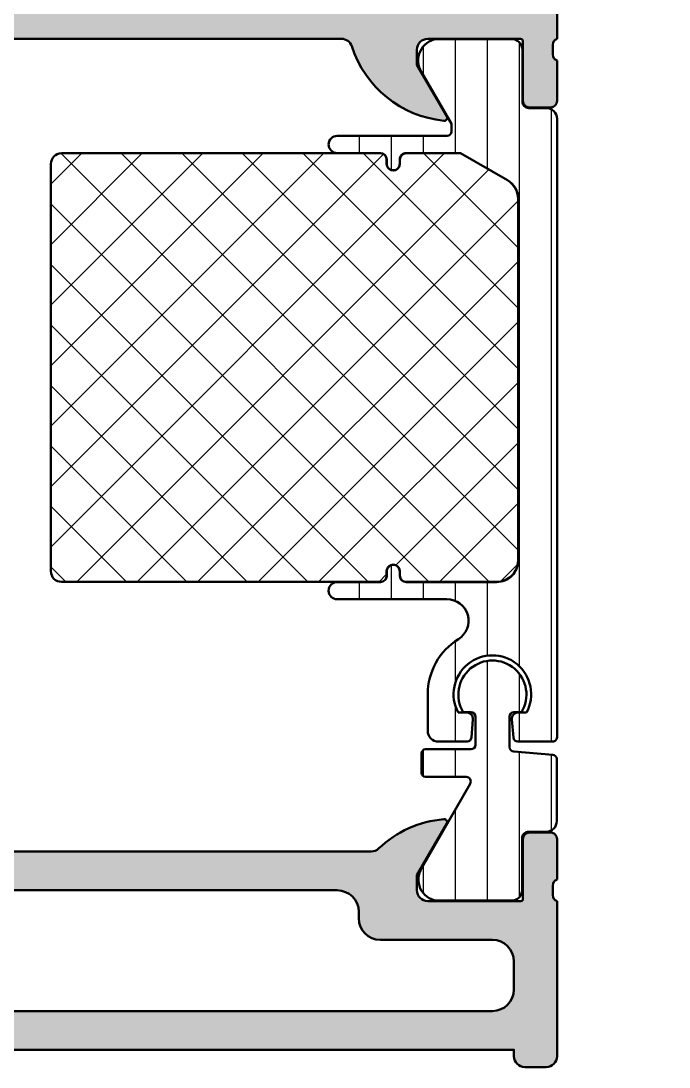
# Model space of a CAD drawing. Extents: x -10 to 53, y 3 to 87.
# Drawn here: x 22.92 to 53, y 3 to 51.53 of the extents above; entities that cross this region are included whole.
import ezdxf

# ---------------------------------------------------------------- set-up
doc = ezdxf.new("R2010")
doc.units = 0
for name, color, linetype, lineweight in [('0S-Alu contour', 7, 'Continuous', 50), ('0S-Alu hatch', 252, 'Continuous', 25), ('0S-Plastic contour', 254, 'Continuous', 50), ('0S-Plastic hatch', 253, 'Continuous', 25), ('0S-PT contour', 91, 'Continuous', 50), ('0S-PT hatch', 103, 'Continuous', 25)]:
    doc.layers.add(name, color=color, linetype=linetype, lineweight=lineweight)
pattern_1 = [(90, (0, 0), (-1.4859, 0), [])]

# ---------------------------------------------------------------- blocks, each defined once
blk = doc.blocks.new('438190__B8DBB2AD_D11C_4DFF_A109_42C0C186B550_')
at = {"layer": '0S-Alu hatch'}
h = blk.add_hatch(color=256, dxfattribs=at)
edge = h.paths.add_edge_path()
edge.add_arc((4.499999999999978, 86.5), 0.5, 0, 90)
edge.add_line((4.499999999999978, 87), (0.4999999999999787, 87))
edge.add_arc((0.4999999999999787, 86.5), 0.5, 90, 180)
edge.add_line((-2.13e-14, 86.5), (-3.55e-14, 82))
edge.add_ellipse((-0.5000000000000356, 82), major_axis=(-0.5, 0), ratio=1, start_angle=90, end_angle=180, ccw=False)
edge.add_line((-0.5000000000000356, 81.5), (-9.500000000000028, 81.5))
edge.add_arc((-9.500000000000036, 81), 0.5, 89.9999999999992, 180)
edge.add_line((-10.00000000000003, 81), (-10.00000000000006, 80.70000000000007))
edge.add_arc((-9.500000000000021, 80.70000000000005), 0.5000000000000427, 180, 270.0000000000017)
edge.add_line((-9.500000000000007, 80.20000000000002), (-7.000000000000021, 80.20000000000002))
edge.add_line((-7.000000000000021, 80.20000000000002), (-7.000000000000021, 73.49999999999999))
edge.add_ellipse((-7.525026953992679, 73), major_axis=(-0.7250195186467701, 0), ratio=1, start_angle=136.3986500484095, end_angle=223.6013499515906, ccw=False)
edge.add_line((-7.000000000000021, 72.50000000000001), (-7.000000000000021, 68.49999999999999))
edge.add_ellipse((-7.525026953992679, 68), major_axis=(-0.7250195186467701, 0), ratio=1, start_angle=136.3986500484095, end_angle=223.6013499515906, ccw=False)
edge.add_line((-7.000000000000021, 67.50000000000001), (-7.000000000000021, 54.8))
edge.add_arc((-6.500000000000021, 54.8), 0.5, 180, 270)
edge.add_line((-6.500000000000021, 54.29999999999999), (-3.500000000000028, 54.29999999999999))
edge.add_ellipse((-3.500000000000021, 53.79999999999999), major_axis=(-0.5000000000000071, 0), ratio=1, start_angle=180, end_angle=270.0000000000008, ccw=False)
edge.add_line((-3.000000000000014, 53.79999999999999), (-3.000000000000028, 50.69999999999997))
edge.add_ellipse((-3.078836446543057, 50.43247940800687), major_axis=(-0.2788950563274168, 0), ratio=1, start_angle=178.8354106258913, end_angle=253.5801235805098, ccw=False)
edge.add_line((-2.799999000000028, 50.42681100000844), (-2.799999000000035, 49.97321700000885))
edge.add_ellipse((-3.078867095643197, 49.96755634053144), major_axis=(-0.2789255417371504, 0), ratio=1, start_angle=106.42459455535459, end_angle=181.1628700729577, ccw=False)
edge.add_line((-3.000000000000029, 49.7000130000085), (-3.000000000000035, 47.82000200000001))
edge.add_arc((-2.700000000000017, 47.82000200000002), 0.3000000000000185, 180, 269.9999999999986)
edge.add_line((-2.700000000000024, 47.520002), (-1.720025680957256, 47.520002))
edge.add_arc((-1.720025680957256, 47.82000200000001), 0.3000000000000114, 270, 360)
edge.add_line((-1.420025680957245, 47.82000200000001), (-1.420025680957245, 50.57999999999998))
edge.add_ellipse((-1.30002568095724, 50.57999999999998), major_axis=(-0.1200000000000045, 0), ratio=1, start_angle=270, end_angle=360, ccw=False)
edge.add_line((-1.30002568095724, 50.69999999999999), (2.999999999999978, 50.7))
edge.add_ellipse((2.999999999999971, 50.19999999999999), major_axis=(-0.5000000000000071, 0), ratio=1, start_angle=180, end_angle=269.9999999999992, ccw=False)
edge.add_line((3.499999999999978, 50.19999999999999), (3.499999999999978, 49.49999999999998))
edge.add_line((3.499999999999978, 49.49999999999998), (2.118504542377607, 47.10717967697245))
edge.add_arc((2.238119784648276, 47.0381197846483), 0.1381197846483035, 150.0000000000017, 275.6225775507896)
edge.add_arc((1.761776758826179, 51.87660886184777), 4.999999999999955, 275.6225775507934, 342.2515836439298)
edge.add_ellipse((6.999999999999992, 50.19999999999996), major_axis=(-0.5000000000000515, 0), ratio=1, start_angle=270.0000000000008, end_angle=342.25158364393076, ccw=False)
edge.add_line((6.999999999999985, 50.70000000000002), (37.79999999999998, 50.7))
edge.add_ellipse((37.79999999999998, 50.19999999999969), major_axis=(-0.5000000000003056, 0), ratio=1, start_angle=197.7484163560694, end_angle=270, ccw=False)
edge.add_arc((43.03822324117375, 51.87660886184747), 4.999999999999654, 197.7484163560699, 264.3774224492066)
edge.add_arc((42.56188021535169, 47.0381197846483), 0.1381197846482954, 264.3774224492046, 390.0000000000023)
edge.add_line((42.68149545762236, 47.10717967697244), (41.29999999999998, 49.49999999999998))
edge.add_line((41.29999999999998, 49.49999999999998), (41.29999999999998, 50.19999999999999))
edge.add_ellipse((41.79999999999996, 50.19999999999999), major_axis=(-0.4999999999999858, 0), ratio=1, start_angle=270, end_angle=360, ccw=False)
edge.add_line((41.79999999999996, 50.69999999999997), (46.10002568095722, 50.69999999999999))
edge.add_ellipse((46.10002568095722, 50.57999999999999), major_axis=(-0.1199999999999974, 0), ratio=1, start_angle=180, end_angle=270, ccw=False)
edge.add_line((46.22002568095721, 50.57999999999999), (46.22002568095721, 47.820002))
edge.add_arc((46.52002568095721, 47.820002), 0.3000000000000043, 180, 270)
edge.add_line((46.52002568095721, 47.520002), (47.5, 47.520002))
edge.add_arc((47.5, 47.820002), 0.3000000000000043, 270, 360)
edge.add_line((47.8, 47.820002), (47.8, 49.70001300000851))
edge.add_ellipse((47.87886709564316, 49.96755634053145), major_axis=(-0.2789255417371491, 0), ratio=1, start_angle=-1.162870072896908, end_angle=73.5754054446466, ccw=False)
edge.add_line((47.59999899999999, 49.97321700000856), (47.599999, 50.42681100000852))
edge.add_ellipse((47.87883644654301, 50.43247940800688), major_axis=(-0.2788950563273951, 0), ratio=1, start_angle=-73.5801235805082, end_angle=1.16458937409692, ccw=False)
edge.add_line((47.79999999999998, 50.69999999999996), (47.79999999999996, 66.99999999999977))
edge.add_ellipse((48.09999999999987, 66.99999999999977), major_axis=(-0.2999999999999048, 0), ratio=1, start_angle=270, end_angle=360, ccw=False)
edge.add_line((48.09999999999987, 67.29999999999967), (51.29999999999996, 67.29999999999967))
edge.add_line((51.29999999999996, 67.29999999999967), (51.29999999999996, 66.49999999999972))
edge.add_line((51.29999999999996, 66.49999999999972), (52.30000000000013, 66.49999999999972))
edge.add_arc((52.30000000000013, 66.99999999999955), 0.4999999999998295, 270, 360)
edge.add_line((52.79999999999996, 66.99999999999955), (52.79999999999996, 71.49999999999972))
edge.add_arc((51.79999999999996, 71.49999999999972), 1, 0, 90)
edge.add_line((51.79999999999996, 72.49999999999972), (51.29999999999996, 72.49999999999972))
edge.add_line((51.29999999999996, 72.49999999999972), (51.29999999999996, 69.9999999999996))
edge.add_ellipse((50.30000000000008, 69.9999999999996), major_axis=(-0.9999999999998863, 0), ratio=1, start_angle=90, end_angle=180, ccw=False)
edge.add_line((50.30000000000008, 68.99999999999972), (49.00000000000006, 68.99999999999972))
edge.add_ellipse((49.00000000000006, 69.99999999999955), major_axis=(-0.9999999999998294, 0), ratio=1, start_angle=0, end_angle=90, ccw=False)
edge.add_line((48.00000000000023, 69.99999999999955), (48, 76.99999999999972))
edge.add_ellipse((48.52499999999986, 77.4999999999996), major_axis=(-0.7249999999998176, 0), ratio=1, start_angle=-43.60281897272881, end_angle=43.60281897270488, ccw=False)
edge.add_line((48.00000000000022, 77.9999999999997), (48, 83.99999999999973))
edge.add_ellipse((48.99999999999995, 83.99999999999974), major_axis=(-0.999999999999943, 0), ratio=1, start_angle=270, end_angle=360, ccw=False)
edge.add_line((48.99999999999995, 84.99999999999969), (50.29999999999968, 84.99999999999972))
edge.add_ellipse((50.29999999999968, 83.99999999999943), major_axis=(-1.000000000000284, 0), ratio=1, start_angle=180, end_angle=270, ccw=False)
edge.add_line((51.29999999999996, 83.99999999999943), (51.29999999999996, 82.4999999999996))
edge.add_line((51.29999999999996, 82.4999999999996), (51.9000000000001, 82.4999999999996))
edge.add_line((51.9000000000001, 82.4999999999996), (53, 83.59999999999951))
edge.add_line((53, 83.59999999999951), (53, 87))
edge.add_line((53, 87), (46.49999999999998, 87))
edge.add_arc((46.49999999999998, 86.5), 0.5, 90, 180)
edge.add_line((45.99999999999998, 86.5), (45.99999999999998, 86.2))
edge.add_line((45.99999999999998, 86.2), (4.999999999999978, 86.2))
edge.add_line((4.999999999999978, 86.2), (4.999999999999978, 86.5))
edge = h.paths.add_edge_path()
edge.add_ellipse((-4.800000000000018, 79.30000000000001), major_axis=(-0.4999999999999716, 0), ratio=1, start_angle=270, end_angle=360, ccw=False)
edge.add_line((-4.800000000000018, 79.79999999999998), (0.6999999999999318, 79.79999999999998))
edge.add_arc((0.6999999999999389, 80.80000000000003), 1.000000000000042, 269.9999999999996, 360)
edge.add_line((1.699999999999981, 80.80000000000001), (1.699999999999974, 83.9))
edge.add_ellipse((2.199999999999974, 83.9), major_axis=(-0.5, 0), ratio=1, start_angle=270, end_angle=360, ccw=False)
edge.add_line((2.199999999999974, 84.4), (45.49999999999998, 84.4))
edge.add_ellipse((45.49999999999998, 83.9), major_axis=(-0.5, 0), ratio=1, start_angle=180, end_angle=270, ccw=False)
edge.add_line((45.99999999999998, 83.9), (45.99999999999997, 53.19999999999999))
edge.add_ellipse((45.5, 53.19999999999999), major_axis=(-0.4999999999999716, 0), ratio=1, start_angle=90, end_angle=180, ccw=False)
edge.add_line((45.5, 52.70000000000002), (6.000000000000007, 52.70000000000001))
edge.add_ellipse((6, 53.20000000000002), major_axis=(-0.5000000000000071, 0), ratio=1, start_angle=0, end_angle=90.0000000000008, ccw=False)
edge.add_line((5.499999999999992, 53.20000000000002), (5.5, 53.80000000000002))
edge.add_arc((5.000000000000007, 53.80000000000002), 0.4999999999999929, 0, 89.9999999999992)
edge.add_line((5.000000000000014, 54.30000000000001), (-0.8000000000000468, 54.29999999999999))
edge.add_ellipse((-0.8000000000000326, 54.79999999999998), major_axis=(-0.4999999999999858, 0), ratio=1, start_angle=0, end_angle=89.9999999999983, ccw=False)
edge.add_line((-1.300000000000018, 54.79999999999997), (-1.300000000000032, 55.6))
edge.add_arc((-1.800000000000025, 55.6), 0.4999999999999929, 0, 90)
edge.add_line((-1.800000000000025, 56.09999999999999), (-4.800000000000032, 56.10000000000001))
edge.add_ellipse((-4.800000000000025, 56.60000000000001), major_axis=(-0.5000000000000071, 0), ratio=1, start_angle=0, end_angle=89.9999999999992, ccw=False)
edge.add_line((-5.300000000000032, 56.60000000000001), (-5.300000000000025, 64.2))
edge.add_line((-5.300000000000025, 64.2), (-4.500000000000035, 65.00000000000001))
edge.add_line((-4.500000000000035, 65.00000000000001), (-4.500000000000028, 76.00000000000003))
edge.add_line((-4.500000000000028, 76.00000000000003), (-5.300000000000011, 76.79999999999998))
edge.add_line((-5.300000000000011, 76.79999999999998), (-5.29999999999999, 79.30000000000001))
at = {"layer": '0S-Alu contour', "color": 7}
for points in [[(4.499999999999978, 87), (0.4999999999999787, 87)], [(51.29999999999996, 83.99999999999943), (51.29999999999996, 82.4999999999996), (51.9000000000001, 82.4999999999996), (53, 83.59999999999951), (53, 87), (46.49999999999998, 87)], [(-2.13e-14, 86.5), (-3.55e-14, 82)], [(45.99999999999998, 86.5), (45.99999999999998, 86.2), (4.999999999999978, 86.2), (4.999999999999978, 86.5)], [(48.99999999999995, 84.99999999999969), (50.29999999999968, 84.99999999999972)], [(2.199999999999974, 84.4), (45.49999999999998, 84.4)], [(48.00000000000022, 77.9999999999997), (48, 83.99999999999973)], [(1.699999999999981, 80.80000000000001), (1.699999999999974, 83.9)], [(45.99999999999998, 83.9), (45.99999999999997, 53.19999999999999)], [(-0.5000000000000356, 81.5), (-9.500000000000028, 81.5)], [(-10.00000000000003, 81), (-10.00000000000006, 80.70000000000007)], [(-9.500000000000007, 80.20000000000002), (-7.000000000000021, 80.20000000000002), (-7.000000000000021, 73.49999999999999)], [(-4.800000000000018, 79.79999999999998), (0.6999999999999318, 79.79999999999998)], [(-5.300000000000032, 56.60000000000001), (-5.300000000000025, 64.2), (-4.500000000000035, 65.00000000000001), (-4.500000000000028, 76.00000000000003), (-5.300000000000011, 76.79999999999998), (-5.29999999999999, 79.30000000000001)], [(48.00000000000023, 69.99999999999955), (48, 76.99999999999972)], [(-7.000000000000021, 72.50000000000001), (-7.000000000000021, 68.49999999999999)], [(51.79999999999996, 72.49999999999972), (51.29999999999996, 72.49999999999972), (51.29999999999996, 69.9999999999996)], [(52.79999999999996, 66.99999999999955), (52.79999999999996, 71.49999999999972)], [(50.30000000000008, 68.99999999999972), (49.00000000000006, 68.99999999999972)], [(-7.000000000000021, 67.50000000000001), (-7.000000000000021, 54.8)], [(47.79999999999998, 50.69999999999996), (47.79999999999996, 66.99999999999977)], [(48.09999999999987, 67.29999999999967), (51.29999999999996, 67.29999999999967), (51.29999999999996, 66.49999999999972), (52.30000000000013, 66.49999999999972)], [(-1.800000000000025, 56.09999999999999), (-4.800000000000032, 56.10000000000001)], [(-1.300000000000018, 54.79999999999997), (-1.300000000000032, 55.6)], [(-6.500000000000021, 54.29999999999999), (-3.500000000000028, 54.29999999999999)], [(5.000000000000014, 54.30000000000001), (-0.8000000000000468, 54.29999999999999)], [(-3.000000000000014, 53.79999999999999), (-3.000000000000028, 50.69999999999997)], [(5.499999999999992, 53.20000000000002), (5.5, 53.80000000000002)], [(45.5, 52.70000000000002), (6.000000000000007, 52.70000000000001)], [(-1.420025680957245, 47.82000200000001), (-1.420025680957245, 50.57999999999998)], [(-1.30002568095724, 50.69999999999999), (2.999999999999978, 50.7)], [(6.999999999999985, 50.70000000000002), (37.79999999999998, 50.7)], [(41.79999999999996, 50.69999999999997), (46.10002568095722, 50.69999999999999)], [(46.22002568095721, 50.57999999999999), (46.22002568095721, 47.820002)], [(-2.799999000000028, 50.42681100000844), (-2.799999000000035, 49.97321700000885)], [(3.499999999999978, 50.19999999999999), (3.499999999999978, 49.49999999999998), (2.118504542377607, 47.10717967697245)], [(42.68149545762236, 47.10717967697244), (41.29999999999998, 49.49999999999998), (41.29999999999998, 50.19999999999999)], [(47.59999899999999, 49.97321700000856), (47.599999, 50.42681100000852)], [(-3.000000000000029, 49.7000130000085), (-3.000000000000035, 47.82000200000001)], [(47.8, 47.820002), (47.8, 49.70001300000851)], [(-2.700000000000024, 47.520002), (-1.720025680957256, 47.520002)], [(46.52002568095721, 47.520002), (47.5, 47.520002)]]:
    blk.add_lwpolyline(points, dxfattribs=at)
for centre, radius, start, end in [((0.4999999999999787, 86.5), 0.5, 90, 180), ((4.499999999999978, 86.5), 0.5, 0, 90), ((46.49999999999998, 86.5), 0.5, 90, 180), ((-9.500000000000036, 81), 0.5, 89.9999999999992, 180), ((-9.500000000000021, 80.70000000000005), 0.5000000000000427, 180, 270.0000000000017), ((0.6999999999999389, 80.80000000000003), 1.000000000000042, 269.9999999999996, 0), ((51.79999999999996, 71.49999999999972), 1, 0, 90), ((52.30000000000013, 66.99999999999955), 0.4999999999998295, 270, 0), ((-1.800000000000025, 55.6), 0.4999999999999929, 0, 90), ((-6.500000000000021, 54.8), 0.5, 180, 270), ((5.000000000000007, 53.80000000000002), 0.4999999999999929, 0, 89.9999999999992), ((1.761776758826179, 51.87660886184777), 4.999999999999955, 275.6225775507934, 342.2515836439298), ((43.03822324117375, 51.87660886184747), 4.999999999999654, 197.7484163560699, 264.3774224492066), ((-2.700000000000017, 47.82000200000002), 0.3000000000000185, 180, 269.9999999999986), ((-1.720025680957256, 47.82000200000001), 0.3000000000000114, 270, 0), ((46.52002568095721, 47.820002), 0.3000000000000043, 180, 270), ((47.5, 47.820002), 0.3000000000000043, 270, 0), ((2.238119784648276, 47.0381197846483), 0.1381197846483035, 150.0000000000017, 275.6225775507896), ((42.56188021535169, 47.0381197846483), 0.1381197846482954, 264.3774224492046, 30.00000000000228)]:
    blk.add_arc(centre, radius, start, end, dxfattribs=at)
at = {"layer": '0S-Alu contour', "color": 7, "extrusion": (0, 0, -1)}
for centre, radius, start, end in [((-48.99999999999995, 83.99999999999974), 0.999999999999943, 0, 90), ((-50.29999999999968, 83.99999999999943), 1.000000000000284, 90, 180), ((-2.199999999999974, 83.9), 0.5, 0, 90), ((-45.49999999999998, 83.9), 0.5, 90, 180), ((0.5000000000000356, 82), 0.5, 180, 270), ((4.800000000000018, 79.30000000000001), 0.4999999999999716, 0, 90), ((-48.52499999999986, 77.4999999999996), 0.7249999999998176, 316.3971810272951, 43.60281897272875), ((7.525026953992679, 73), 0.7250195186467701, 136.3986500484094, 223.6013499515906), ((-49.00000000000006, 69.99999999999955), 0.9999999999998294, 270, 0), ((-50.30000000000008, 69.9999999999996), 0.9999999999998863, 180, 270), ((7.525026953992679, 68), 0.7250195186467701, 136.3986500484094, 223.6013499515906), ((-48.09999999999987, 66.99999999999977), 0.2999999999999048, 0, 90), ((4.800000000000025, 56.60000000000001), 0.5000000000000071, 270.0000000000008, 0), ((0.8000000000000326, 54.79999999999998), 0.4999999999999858, 270.0000000000017, 0), ((3.500000000000021, 53.79999999999999), 0.5000000000000071, 89.9999999999992, 180), ((-6, 53.20000000000002), 0.5000000000000071, 269.9999999999992, 0), ((-45.5, 53.19999999999999), 0.4999999999999716, 180, 270), ((3.078836446543057, 50.43247940800687), 0.2788950563274168, 106.4198764194902, 181.1645893741087), ((1.30002568095724, 50.57999999999998), 0.1200000000000045, 0, 90), ((-2.999999999999971, 50.19999999999999), 0.5000000000000071, 90.00000000000081, 180), ((-6.999999999999992, 50.19999999999996), 0.5000000000000515, 17.74841635606926, 89.9999999999992), ((-37.79999999999998, 50.19999999999969), 0.5000000000003056, 90, 162.2515836439306), ((-41.79999999999996, 50.19999999999999), 0.4999999999999858, 0, 90), ((-46.10002568095722, 50.57999999999999), 0.1199999999999974, 90, 180), ((-47.87883644654301, 50.43247940800688), 0.2788950563273951, 358.8354106259031, 73.58012358050819), ((3.078867095643197, 49.96755634053144), 0.2789255417371504, 178.8371299270423, 253.5754054446454), ((-47.87886709564316, 49.96755634053145), 0.2789255417371491, 286.4245945553534, 1.162870072896881)]:
    blk.add_arc(centre, radius, start, end, dxfattribs=at)
blk = doc.blocks.new('430620__0BD034E2_AE8F_47B2_8750_2127CFD85449_')
at = {"layer": '0S-Alu hatch'}
h = blk.add_hatch(color=256, dxfattribs=at)
edge = h.paths.add_edge_path()
edge.add_ellipse((-4.500026794377298, 9.300002288818778), major_axis=(-0.4999999999999858, 0), ratio=1, start_angle=269.9999999999984, end_angle=360, ccw=False)
edge.add_line((-4.500026794377284, 9.800002288818764), (-3.200026830941297, 9.800002288818723))
edge.add_arc((-3.20002683094129, 10.00000228881904), 0.2000000000003226, 269.999999999998, 360)
edge.add_line((-3.000026830940967, 10.00000228881904), (-3.000026830942424, 10.70000228881936))
edge.add_arc((-3.078863277485446, 10.96752288081244), 0.2788950563273944, 286.41987641949, 361.1645893740941)
edge.add_line((-2.800025830942438, 10.9731912888108), (-2.800025830942445, 11.42678528881084))
edge.add_arc((-3.078893926585578, 11.43244594828788), 0.2789255417371146, 358.8371299271169, 433.5754054446471)
edge.add_line((-3.000026830942429, 11.69998928881079), (-3.000026830942431, 13.5800002888193))
edge.add_ellipse((-2.70002683094242, 13.5800002888193), major_axis=(-0.3000000000000114, 0), ratio=1, start_angle=270, end_angle=360, ccw=False)
edge.add_line((-2.70002683094242, 13.88000028881931), (-1.720052511899673, 13.88000028881932))
edge.add_ellipse((-1.720052511899673, 13.5800002888193), major_axis=(-0.3000000000000131, 0), ratio=1, start_angle=180, end_angle=270, ccw=False)
edge.add_line((-1.42005251189966, 13.5800002888193), (-1.420052511899655, 10.82000228881932))
edge.add_arc((-1.30005251189965, 10.82000228881932), 0.1200000000000045, 180, 270)
edge.add_line((-1.30005251189965, 10.70000228881932), (2.999973169057646, 10.70000228881926))
edge.add_arc((2.999973169057653, 11.20000228881917), 0.4999999999999148, 269.9999999999992, 360)
edge.add_line((3.499973169057568, 11.20000228881917), (3.499973169057554, 11.90000228881912))
edge.add_line((3.499973169057554, 11.90000228881912), (2.118477711435424, 14.29282261184678))
edge.add_ellipse((2.238092953706036, 14.36188250417088), major_axis=(-0.1381197846482339, 0), ratio=1, start_angle=-95.62257754684077, end_angle=29.999999999995396, ccw=False)
edge.add_ellipse((1.830276020580164, 9.517122924901013), major_axis=(-5.000000000001429, 0), ratio=1, start_angle=226.3944602096135, end_angle=265.165960540784, ccw=False)
edge.add_arc((5.623568594741762, 13.4997014171362), 0.4999999999989142, 226.3944602096132, 269.9999999999984)
edge.add_line((5.623568594741747, 12.99970141713728), (39.17640457431387, 12.99970141713674))
edge.add_arc((39.17640457431387, 13.49970141714), 0.500000000003258, 269.9999999999992, 313.605539790386)
edge.add_ellipse((42.96969714847746, 9.517122924902733), major_axis=(-4.99999999999997, 0), ratio=1, start_angle=274.83403945932275, end_angle=313.6055397903866, ccw=False)
edge.add_ellipse((42.56188021535182, 14.36188250417126), major_axis=(-0.1381197846482609, 0), ratio=1, start_angle=149.9999999999975, end_angle=275.6225775507553, ccw=False)
edge.add_line((42.68149545762244, 14.29282261184713), (41.3, 11.90000228881962))
edge.add_line((41.3, 11.90000228881962), (41.3, 11.20000228881963))
edge.add_arc((41.8, 11.20000228881963), 0.5, 180, 270)
edge.add_line((41.8, 10.70000228881963), (46.1200256639478, 10.70000228881963))
edge.add_arc((46.1200256639478, 10.80000228881963), 0.1000000000000014, 270, 360)
edge.add_line((46.2200256639478, 10.80000228881963), (46.2200256344009, 13.58000029380796))
edge.add_ellipse((46.52002563440091, 13.58000029699647), major_axis=(-0.3000000000000114, 0), ratio=1, start_angle=270.00000060896343, end_angle=359.9999987925817, ccw=False)
edge.add_line((46.52002563121238, 13.88000029699648), (47.49999995025516, 13.88000030741204))
edge.add_ellipse((47.49999995344367, 13.58000030741203), major_axis=(-0.3000000000000043, 0), ratio=1, start_angle=180, end_angle=270.00000060896207, ccw=False)
edge.add_line((47.79999995344367, 13.58000030741203), (47.79999997342517, 11.69998931059203))
edge.add_arc((47.8788670719119, 11.43244597090734), 0.2789255417371397, 106.4245951643208, 181.16287068186)
edge.add_line((47.59999897632891, 11.4267853084663), (47.59999898114986, 10.97319130846637))
edge.add_arc((47.87883644998478, 10.96752290298023), 0.2788950785636446, 178.8354112349836, 253.5801241895889)
edge.add_line((47.8, 10.70000228881971), (47.8, 3.500000000000042))
edge.add_ellipse((47.29999999999995, 3.500000000000042), major_axis=(-0.5000000000000427, 0), ratio=1, start_angle=90, end_angle=180, ccw=False)
edge.add_line((47.29999999999995, 3), (46.3, 3))
edge.add_ellipse((46.3, 3.5), major_axis=(-0.5, 0), ratio=1, start_angle=0, end_angle=90, ccw=False)
edge.add_line((45.8, 3.5), (45.8, 3.800000000001091))
edge.add_line((45.8, 3.800000000001091), (9.999973205622886, 3.800000000000181))
edge.add_line((9.999973205622886, 3.800000000000181), (9.999973205622886, 3.500002288818351))
edge.add_ellipse((9.499973205623071, 3.500002288818351), major_axis=(-0.4999999999998153, 0), ratio=1, start_angle=90.00000000000648, end_angle=180, ccw=False)
edge.add_line((9.499973205623128, 3.000002288818536), (5.499973205622943, 3.00000228881808))
edge.add_ellipse((5.499973205622886, 3.500002288817167), major_axis=(-0.499999999999087, 0), ratio=1, start_angle=0, end_angle=90.00000000000648, ccw=False)
edge.add_line((4.999973205623799, 3.500002288817167), (4.999973205622872, 8.000002288818417))
edge.add_arc((4.499973205622836, 8.000002288818314), 0.5000000000000356, 0, 89.9999999999992)
edge.add_line((4.499973205622843, 8.500002288818349), (-4.500026794378079, 8.500002288818353))
edge.add_ellipse((-4.500026794378079, 9.000002288818354), major_axis=(-0.5000000000000018, 0), ratio=1, start_angle=0, end_angle=90, ccw=False)
edge.add_line((-5.000026794378081, 9.000002288818354), (-5.000026794377284, 9.300002288820103))
edge = h.paths.add_edge_path()
edge.add_arc((7.999973205627284, 10.19999921571921), 1.000000021341348, 90.0118360177075, 179.9881639837725)
edge.add_line((6.999973205623058, 10.20020579317564), (6.999973205621465, 6.600003051758037))
edge.add_arc((7.999973205621465, 6.600003051758037), 1, 180, 270.0000000000037)
edge.add_line((7.999973205621529, 5.600003051758037), (44.80000000000023, 5.60000305176031))
edge.add_arc((44.80000000000017, 6.600003051760317), 1.000000000000007, 270.0000000000037, 360)
edge.add_line((45.80000000000017, 6.600003051760317), (45.80000000000017, 7.899999237060541))
edge.add_arc((44.80000000000017, 7.899999237060541), 1, 0, 90)
edge.add_line((44.80000000000017, 8.899999237060541), (39.60000000000127, 8.899999237060541))
edge.add_ellipse((39.60000000000127, 9.899999237060541), major_axis=(-1, 0), ratio=1, start_angle=0, end_angle=90, ccw=False)
edge.add_line((38.60000000000127, 9.899999237060541), (38.60000000000127, 10.19999921572344))
edge.add_arc((37.60000000000127, 10.19999921572344), 1, 0, 90)
edge.add_line((37.60000000000127, 11.19999921572343), (7.999766628145025, 11.19999921572343))
at = {"layer": '0S-Alu contour', "color": 7}
for points in [[(3.499973169057568, 11.20000228881917), (3.499973169057554, 11.90000228881912), (2.118477711435424, 14.29282261184678)], [(42.68149545762244, 14.29282261184713), (41.3, 11.90000228881962), (41.3, 11.20000228881963)], [(-2.70002683094242, 13.88000028881931), (-1.720052511899673, 13.88000028881932)], [(46.52002563121238, 13.88000029699648), (47.49999995025516, 13.88000030741204)], [(-3.000026830942429, 11.69998928881079), (-3.000026830942431, 13.5800002888193)], [(-1.42005251189966, 13.5800002888193), (-1.420052511899655, 10.82000228881932)], [(46.2200256639478, 10.80000228881963), (46.2200256344009, 13.58000029380796)], [(47.79999995344367, 13.58000030741203), (47.79999997342517, 11.69998931059203)], [(5.623568594741747, 12.99970141713728), (39.17640457431387, 12.99970141713674)], [(-2.800025830942438, 10.9731912888108), (-2.800025830942445, 11.42678528881084)], [(37.60000000000127, 11.19999921572343), (7.999766628145025, 11.19999921572343)], [(47.59999897632891, 11.4267853084663), (47.59999898114986, 10.97319130846637)], [(-3.000026830940967, 10.00000228881904), (-3.000026830942424, 10.70000228881936)], [(-1.30005251189965, 10.70000228881932), (2.999973169057646, 10.70000228881926)], [(41.8, 10.70000228881963), (46.1200256639478, 10.70000228881963)], [(47.8, 10.70000228881971), (47.8, 3.500000000000042)], [(6.999973205623058, 10.20020579317564), (6.999973205621465, 6.600003051758037)], [(38.60000000000127, 9.899999237060541), (38.60000000000127, 10.19999921572344)], [(-4.500026794377284, 9.800002288818764), (-3.200026830941297, 9.800002288818723)], [(-5.000026794378081, 9.000002288818354), (-5.000026794377284, 9.300002288820103)], [(44.80000000000017, 8.899999237060541), (39.60000000000127, 8.899999237060541)], [(4.499973205622843, 8.500002288818349), (-4.500026794378079, 8.500002288818353)], [(4.999973205623799, 3.500002288817167), (4.999973205622872, 8.000002288818417)], [(45.80000000000017, 6.600003051760317), (45.80000000000017, 7.899999237060541)], [(7.999973205621529, 5.600003051758037), (44.80000000000023, 5.60000305176031)], [(45.8, 3.5), (45.8, 3.800000000001091), (9.999973205622886, 3.800000000000181), (9.999973205622886, 3.500002288818351)], [(9.499973205623128, 3.000002288818536), (5.499973205622943, 3.00000228881808)], [(47.29999999999995, 3), (46.3, 3)]]:
    blk.add_lwpolyline(points, dxfattribs=at)
at = {"layer": '0S-Alu contour', "color": 7, "extrusion": (0, 0, -1)}
for centre, radius, start, end in [((-2.238092953706036, 14.36188250417088), 0.1381197846482339, 330.0000000000046, 95.62257754684077), ((-1.830276020580164, 9.517122924901013), 5.000000000001429, 94.83403945921599, 133.6055397903865), ((-42.96969714847746, 9.517122924902733), 4.99999999999997, 46.39446020961339, 85.16596054067728), ((-42.56188021535182, 14.36188250417126), 0.1381197846482609, 84.3774224492447, 210.0000000000026), ((2.70002683094242, 13.5800002888193), 0.3000000000000114, 0, 90), ((1.720052511899673, 13.5800002888193), 0.3000000000000131, 90, 180), ((-46.52002563440091, 13.58000029699647), 0.3000000000000114, 1.2074182697e-06, 89.99999939103657), ((-47.49999995344367, 13.58000030741203), 0.3000000000000043, 89.99999939103795, 180), ((4.500026794377298, 9.300002288818778), 0.4999999999999858, 0, 90.0000000000016), ((-39.60000000000127, 9.899999237060541), 1, 270, 0), ((4.500026794378079, 9.000002288818354), 0.5000000000000018, 270, 0), ((-5.499973205622886, 3.500002288817167), 0.499999999999087, 269.9999999999935, 0), ((-9.499973205623071, 3.500002288818351), 0.4999999999998153, 180, 269.9999999999935), ((-46.3, 3.5), 0.5, 270, 0), ((-47.29999999999995, 3.500000000000042), 0.5000000000000427, 180, 270)]:
    blk.add_arc(centre, radius, start, end, dxfattribs=at)
at = {"layer": '0S-Alu contour', "color": 7}
for centre, radius, start, end in [((5.623568594741762, 13.4997014171362), 0.4999999999989142, 226.3944602096132, 269.9999999999984), ((39.17640457431387, 13.49970141714), 0.500000000003258, 269.9999999999992, 313.605539790386), ((-3.078893926585578, 11.43244594828788), 0.2789255417371146, 358.8371299271169, 73.57540544464715), ((47.8788670719119, 11.43244597090734), 0.2789255417371397, 106.4245951643208, 181.16287068186), ((2.999973169057653, 11.20000228881917), 0.4999999999999148, 269.9999999999992, 0), ((7.999973205627284, 10.19999921571921), 1.000000021341348, 90.0118360177075, 179.9881639837725), ((37.60000000000127, 10.19999921572344), 1, 0, 90), ((41.8, 11.20000228881963), 0.5, 180, 270), ((-3.078863277485446, 10.96752288081244), 0.2788950563273944, 286.41987641949, 1.164589374094107), ((-1.30005251189965, 10.82000228881932), 0.1200000000000045, 180, 270), ((46.1200256639478, 10.80000228881963), 0.1000000000000014, 270, 0), ((47.87883644998478, 10.96752290298023), 0.2788950785636446, 178.8354112349836, 253.5801241895889), ((-3.20002683094129, 10.00000228881904), 0.2000000000003226, 269.999999999998, 0), ((44.80000000000017, 7.899999237060541), 1, 0, 90), ((4.499973205622836, 8.000002288818314), 0.5000000000000356, 0, 89.9999999999992), ((7.999973205621465, 6.600003051758037), 1, 180, 270.0000000000037), ((44.80000000000017, 6.600003051760317), 1.000000000000007, 270.0000000000037, 0)]:
    blk.add_arc(centre, radius, start, end, dxfattribs=at)
blk = doc.blocks.new('439160__97E1060A_A5EF_4942_B060_348F8D75162D_')
at = {"layer": '0S-PT hatch'}
h = blk.add_hatch(dxfattribs=at)
h.set_pattern_fill('ANSI37', color=256, scale=0.625, angle=90, style=0)
h.set_pattern_definition([(135, (0, 0), (-1.403165018917055, -1.403165018917055), []), (225, (0, 0), (1.403165018917055, -1.403165018917055), [])])
edge = h.paths.add_edge_path()
edge.add_line((24.31001373236645, 44.90002398407145), (24.31001373236633, 26.00004620590953))
edge.add_arc((24.80003705086755, 26.00004620592376), 0.490023318501212, 180, 270.0000000000175)
edge.add_line((24.80003705086769, 25.51002288742255), (39.60001220704194, 25.51002288796636))
edge.add_arc((39.60001220703129, 25.80002288796631), 0.2899999999999529, 270.0000000021057, 360)
edge.add_line((39.89001220703123, 25.80002288796631), (39.89001220703124, 26.00002288796633))
edge.add_ellipse((40.20000762939446, 26.00002288796638), major_axis=(-0.3099954223632224, 0), ratio=1, start_angle=180, end_angle=360, ccw=False)
edge.add_line((40.51000305175768, 26.00002288796642), (40.5100030517578, 25.80002288796614))
edge.add_arc((40.80000305175786, 25.8000228879663), 0.2900000000000489, 180, 270)
edge.add_line((40.80000305175786, 25.51002288796625), (45.00000498066113, 25.51002288796625))
edge.add_arc((45.00000498066113, 26.50002288796625), 0.9899999999999948, 270, 360.0000430542398)
edge.add_line((45.99000498066085, 26.5000236318901), (45.98999237079421, 43.27920798496883))
edge.add_arc((44.99991743033638, 43.27920724089888), 0.9900749404581031, 4.3054239785e-05, 60.00506637502065)
edge.add_line((45.4948790804421, 44.13668106128509), (43.32354168506573, 45.39004730202875))
edge.add_line((43.32354168506573, 45.39004730202875), (40.80000305175786, 45.39004730202875))
edge.add_arc((40.80000305175786, 45.10004730202868), 0.2900000000000702, 90, 180)
edge.add_line((40.51000305175779, 45.10004730202868), (40.5100030517578, 44.90004730202874))
edge.add_ellipse((40.20000762939446, 44.90004730202874), major_axis=(-0.3099954223633432, 0), ratio=1, start_angle=0, end_angle=180, ccw=False)
edge.add_line((39.89001220703112, 44.90004730202874), (39.89001220703113, 45.10004730202876))
edge.add_arc((39.60001220703114, 45.10004730202876), 0.2899999999999849, 0, 89.9999999999986)
edge.add_line((39.60001220703115, 45.39004730202875), (24.80003705086738, 45.39004730257256))
edge.add_arc((24.80003705086757, 44.90002398407145), 0.4900233185011161, 90.0000000000216, 180)
at = {"layer": '0S-PT contour', "color": 7}
for points in [[(39.60001220703115, 45.39004730202875), (24.80003705086738, 45.39004730257256)], [(45.4948790804421, 44.13668106128509), (43.32354168506573, 45.39004730202875), (40.80000305175786, 45.39004730202875)], [(24.31001373236645, 44.90002398407145), (24.31001373236633, 26.00004620590953)], [(39.89001220703112, 44.90004730202874), (39.89001220703113, 45.10004730202876)], [(40.51000305175779, 45.10004730202868), (40.5100030517578, 44.90004730202874)], [(45.99000498066085, 26.5000236318901), (45.98999237079421, 43.27920798496883)], [(39.89001220703123, 25.80002288796631), (39.89001220703124, 26.00002288796633)], [(40.51000305175768, 26.00002288796642), (40.5100030517578, 25.80002288796614)], [(24.80003705086769, 25.51002288742255), (39.60001220704194, 25.51002288796636)], [(40.80000305175786, 25.51002288796625), (45.00000498066113, 25.51002288796625)]]:
    blk.add_lwpolyline(points, dxfattribs=at)
for centre, radius, start, end in [((24.80003705086757, 44.90002398407145), 0.4900233185011161, 90.0000000000216, 180), ((39.60001220703114, 45.10004730202876), 0.2899999999999849, 0, 89.9999999999986), ((40.80000305175786, 45.10004730202868), 0.2900000000000702, 90, 180), ((44.99991743033638, 43.27920724089888), 0.9900749404581031, 4.3054239785e-05, 60.00506637502065), ((45.00000498066113, 26.50002288796625), 0.9899999999999948, 270, 4.3054239785e-05), ((24.80003705086755, 26.00004620592376), 0.490023318501212, 180, 270.0000000000175), ((39.60001220703129, 25.80002288796631), 0.2899999999999529, 270.0000000021057, 0), ((40.80000305175786, 25.8000228879663), 0.2900000000000489, 180, 270)]:
    blk.add_arc(centre, radius, start, end, dxfattribs=at)
at = {"layer": '0S-PT contour', "color": 7, "extrusion": (0, 0, -1)}
for centre, radius, start, end in [((-40.20000762939446, 44.90004730202874), 0.3099954223633432, 180, 0), ((-40.20000762939446, 26.00002288796638), 0.3099954223632224, 0, 180)]:
    blk.add_arc(centre, radius, start, end, dxfattribs=at)
blk = doc.blocks.new('284171__647AD677_8A9C_439B_9F51_882F6A28129F___A0BB441E_BE7E_4895_A454_611F50141C99_')
at = {"layer": '0S-Plastic hatch'}
h = blk.add_hatch(dxfattribs=at)
h.set_pattern_fill('ANSI31', color=256, scale=0.4680000000000001, angle=45, style=0)
h.set_pattern_definition(pattern_1)
edge = h.paths.add_edge_path()
edge.add_line((46.48966866666667, 47.49000299999301), (47.29999998507152, 47.49000299999301))
edge.add_ellipse((47.29999998507152, 46.99000299999302), major_axis=(-0.4999999999999929, 0), ratio=1, start_angle=180.0000122241783, end_angle=270, ccw=False)
edge.add_line((47.79999998507149, 46.99000310662349), (47.80000610351879, 18.30004734468079))
edge.add_ellipse((47.60000610351877, 18.30004730202859), major_axis=(-0.2000000000000287, 0), ratio=1, start_angle=90, end_angle=180.0000122241783, ccw=False)
edge.add_line((47.60000610351877, 18.10004730202856), (45.97399073203749, 18.10004730202855))
edge.add_ellipse((45.97399073203749, 18.30004730202879), major_axis=(-0.2000000000002302, 0), ratio=1, start_angle=5.000156552663896, end_angle=90.00000000000199, ccw=False)
edge.add_line((45.77475184004781, 18.2826156090869), (45.70114776553448, 19.12388755558442))
edge.add_ellipse((46.00000610351869, 19.15003509499722), major_axis=(-0.3000000000000437, 0), ratio=1, start_angle=-89.99999999998357, end_angle=5.000156552663611, ccw=False)
edge.add_line((46.00000610351861, 19.45003509499726), (46.38660997070696, 19.45003509499738))
edge.add_arc((44.79994680596798, 20.30003509597406), 1.799999999999962, 331.8213572242008, 568.1786427757991)
edge.add_line((43.213283641229, 19.45003509499738), (43.60000610351881, 19.45003509499732))
edge.add_ellipse((43.60000610351876, 19.15003509499725), major_axis=(-0.3000000000000718, 0), ratio=1, start_angle=174.9998434473296, end_angle=269.99999999999187, ccw=False)
edge.add_line((43.89886444150299, 19.12388755558442), (43.82526036698953, 18.2826156090867))
edge.add_ellipse((43.6260214750001, 18.30004730202858), major_axis=(-0.1999999999999907, 0), ratio=1, start_angle=90, end_angle=174.9998434473302, ccw=False)
edge.add_line((43.6260214750001, 18.10004730202859), (42.30000610351567, 18.10004730202858))
edge.add_ellipse((42.30000610351566, 18.60004730202874), major_axis=(-0.5000000000001635, 0), ratio=1, start_angle=0.0019985431425766365, end_angle=90.0000000000008, ccw=False)
edge.add_line((41.80000610381967, 18.6000298614497), (41.79994681326815, 20.29982580901036))
edge.add_ellipse((44.79994680596816, 20.3000350959741), major_axis=(-3.000000000000183, 0), ratio=1, start_angle=-58.2116693563886, end_angle=0.003997086650599613, ccw=False)
edge.add_arc((42.69281605382146, 23.70003509499744), 0.9999999999999452, 301.7883306436111, 450)
edge.add_line((42.69281605382146, 24.70003509499739), (37.60000915527343, 24.70003509499739))
edge.add_ellipse((37.60000915527343, 25.1000289914818), major_axis=(-0.3999938964844141, 0), ratio=1, start_angle=-90.00000000000102, end_angle=89.99999999999898, ccw=False)
edge.add_line((37.60000915527344, 25.50002288796622), (39.60001220703105, 25.50002288796613))
edge.add_arc((39.60001220703107, 25.80002288796631), 0.3000000000001783, 269.9999999999973, 360)
edge.add_line((39.90001220703124, 25.80002288796631), (39.90001220703124, 26.00002288796613))
edge.add_ellipse((40.20000762939452, 26.00002288796613), major_axis=(-0.2999954223632812, 0), ratio=1, start_angle=180, end_angle=360, ccw=False)
edge.add_line((40.5000030517578, 26.00002288796613), (40.5000030517578, 25.80002288796625))
edge.add_arc((40.8000030517578, 25.80002288796625), 0.3000000000000043, 180, 269.9999999999973)
edge.add_line((40.80000305175778, 25.50002288796624), (45.00000498066099, 25.50002288796602))
edge.add_arc((45.00000498066104, 26.5000228879661), 1.000000000000085, 269.9999999999972, 360.0000430627042)
edge.add_line((46.00000498066084, 26.50002363955208), (45.99999237079431, 43.27920799248373))
edge.add_arc((44.9999174303362, 43.27920724089856), 1.000074940458395, 4.30627041987e-05, 60.00506637502007)
edge.add_line((45.49987831464021, 44.14534175741364), (43.32622070312488, 45.40004730202863))
edge.add_line((43.32622070312488, 45.40004730202863), (40.80000305175794, 45.40004730202876))
edge.add_arc((40.80000305175793, 45.10004730202863), 0.300000000000125, 89.99999999999729, 180)
edge.add_line((40.50000305175781, 45.10004730202863), (40.50000305175781, 44.90004730202871))
edge.add_ellipse((40.20000762939452, 44.90004730202868), major_axis=(-0.2999954223632812, 0), ratio=1, start_angle=0, end_angle=180, ccw=False)
edge.add_line((39.90001220703124, 44.90004730202865), (39.90001220703124, 45.10004730202854))
edge.add_arc((39.60001220703126, 45.10004730202854), 0.2999999999999829, 0, 89.99999999999594)
edge.add_line((39.60001220703128, 45.40004730202851), (37.60000915527341, 45.40004730202863))
edge.add_ellipse((37.60000915527341, 45.80004119851299), major_axis=(-0.3999938964843608, 0), ratio=1, start_angle=-90.00000000000102, end_angle=89.99999999999898, ccw=False)
edge.add_line((37.60000915527342, 46.20003509499735), (42.69999694824219, 46.20003509499738))
edge.add_arc((42.69999694824218, 46.40003509499737), 0.1999999999999886, 270.0000000000021, 360)
edge.add_line((42.89999694824217, 46.40003509499737), (42.89999694824218, 46.7598276092105))
edge.add_line((42.89999694824218, 46.7598276092105), (41.51451850190055, 49.159546999993))
edge.add_ellipse((42.35577115089188, 49.70018192527017), major_axis=(-0.9999960709244717, 0), ratio=1, start_angle=-81.8183919481005, end_angle=32.72701609984142, ccw=False)
edge.add_line((42.21346050190054, 50.68999999999301), (45.69000463962509, 50.68999999999999))
edge.add_ellipse((45.69000463962509, 50.1900040225544), major_axis=(-0.4999959774455859, 0), ratio=1, start_angle=179.9920751942274, end_angle=270, ccw=False)
edge.add_line((46.19000061228802, 50.18993486613434), (46.18966866953623, 47.7900444938202))
edge.add_arc((46.48966866666667, 47.79000299999302), 0.3000000000000047, 179.9920752627072, 270)
at = {"layer": '0S-Plastic contour', "color": 7}
for points in [[(42.21346050190054, 50.68999999999301), (45.69000463962509, 50.68999999999999)], [(46.19000061228802, 50.18993486613434), (46.18966866953623, 47.7900444938202)], [(42.89999694824217, 46.40003509499737), (42.89999694824218, 46.7598276092105), (41.51451850190055, 49.159546999993)], [(46.48966866666667, 47.49000299999301), (47.29999998507152, 47.49000299999301)], [(47.79999998507149, 46.99000310662349), (47.80000610351879, 18.30004734468079)], [(37.60000915527342, 46.20003509499735), (42.69999694824219, 46.20003509499738)], [(39.60001220703128, 45.40004730202851), (37.60000915527341, 45.40004730202863)], [(45.49987831464021, 44.14534175741364), (43.32622070312488, 45.40004730202863), (40.80000305175794, 45.40004730202876)], [(39.90001220703124, 44.90004730202865), (39.90001220703124, 45.10004730202854)], [(40.50000305175781, 45.10004730202863), (40.50000305175781, 44.90004730202871)], [(46.00000498066084, 26.50002363955208), (45.99999237079431, 43.27920799248373)], [(39.90001220703124, 25.80002288796631), (39.90001220703124, 26.00002288796613)], [(40.5000030517578, 26.00002288796613), (40.5000030517578, 25.80002288796625)], [(37.60000915527344, 25.50002288796622), (39.60001220703105, 25.50002288796613)], [(40.80000305175778, 25.50002288796624), (45.00000498066099, 25.50002288796602)], [(42.69281605382146, 24.70003509499739), (37.60000915527343, 24.70003509499739)], [(41.80000610381967, 18.6000298614497), (41.79994681326815, 20.29982580901036)], [(43.213283641229, 19.45003509499738), (43.60000610351881, 19.45003509499732)], [(46.00000610351861, 19.45003509499726), (46.38660997070696, 19.45003509499738)], [(43.89886444150299, 19.12388755558442), (43.82526036698953, 18.2826156090867)], [(45.77475184004781, 18.2826156090869), (45.70114776553448, 19.12388755558442)], [(43.6260214750001, 18.10004730202859), (42.30000610351567, 18.10004730202858)], [(47.60000610351877, 18.10004730202856), (45.97399073203749, 18.10004730202855)]]:
    blk.add_lwpolyline(points, dxfattribs=at)
at = {"layer": '0S-Plastic contour', "color": 7, "extrusion": (0, 0, -1)}
for centre, radius, start, end in [((-42.35577115089188, 49.70018192527017), 0.9999960709244717, 327.2729839001586, 81.81839194810057), ((-45.69000463962509, 50.1900040225544), 0.499995977445586, 90, 180.0079248057727), ((-47.29999998507152, 46.99000299999302), 0.4999999999999929, 90, 179.9999877758217), ((-37.60000915527341, 45.80004119851299), 0.3999938964843608, 270.000000000001, 90.00000000000102), ((-40.20000762939452, 44.90004730202868), 0.2999954223632812, 180, 0), ((-40.20000762939452, 26.00002288796613), 0.2999954223632812, 0, 180), ((-37.60000915527343, 25.1000289914818), 0.3999938964844141, 270.000000000001, 90.00000000000102), ((-44.79994680596816, 20.3000350959741), 3.000000000000184, 359.9960029133494, 58.21166935638856), ((-43.60000610351876, 19.15003509499725), 0.3000000000000718, 90.00000000000813, 185.0001565526705), ((-46.00000610351869, 19.15003509499722), 0.3000000000000437, 354.9998434473364, 89.99999999998371), ((-42.30000610351566, 18.60004730202874), 0.5000000000001635, 269.9999999999992, 359.9980014568574), ((-43.6260214750001, 18.30004730202858), 0.1999999999999907, 185.0001565526699, 270), ((-45.97399073203749, 18.30004730202879), 0.2000000000002302, 269.999999999998, 354.9998434473361), ((-47.60000610351877, 18.30004730202859), 0.2000000000000287, 179.9999877758217, 270)]:
    blk.add_arc(centre, radius, start, end, dxfattribs=at)
at = {"layer": '0S-Plastic contour', "color": 7}
for centre, radius, start, end in [((46.48966866666667, 47.79000299999302), 0.3000000000000047, 179.9920752627072, 270), ((42.69999694824218, 46.40003509499737), 0.1999999999999886, 270.0000000000021, 0), ((39.60001220703126, 45.10004730202854), 0.2999999999999829, 0, 89.99999999999594), ((40.80000305175793, 45.10004730202863), 0.300000000000125, 89.99999999999729, 180), ((44.9999174303362, 43.27920724089856), 1.000074940458395, 4.30627041987e-05, 60.00506637502007), ((45.00000498066104, 26.5000228879661), 1.000000000000085, 269.9999999999972, 4.30627041987e-05), ((39.60001220703107, 25.80002288796631), 0.3000000000001783, 269.9999999999973, 0), ((40.8000030517578, 25.80002288796625), 0.3000000000000043, 180, 269.9999999999973), ((42.69281605382146, 23.70003509499744), 0.9999999999999452, 301.7883306436111, 90), ((44.79994680596798, 20.30003509597406), 1.799999999999962, 331.8213572242008, 208.1786427757992)]:
    blk.add_arc(centre, radius, start, end, dxfattribs=at)
blk = doc.blocks.new('284171__940C0169_5BD8_4B90_BFD1_E071758A12AF___99F2FE17_7FCB_45C3_A153_C60A69821DB5_')
at = {"layer": '0S-Plastic hatch'}
h = blk.add_hatch(dxfattribs=at)
h.set_pattern_fill('ANSI31', color=256, scale=0.4680000000000001, angle=45, style=0)
h.set_pattern_definition(pattern_1)
edge = h.paths.add_edge_path()
edge.add_line((41.70001970520643, 16.46000397204094), (43.58757429815566, 16.46000397204094))
edge.add_ellipse((43.58757429815566, 16.25000397204094), major_axis=(-0.2100000000000008, 0), ratio=1, start_angle=150.1201598161739, end_angle=270, ccw=False)
edge.add_line((43.76965943721484, 16.14538560781268), (41.52306510611498, 12.23525525731955))
edge.add_arc((42.35577115089188, 11.69981818030871), 0.9899960709244734, 147.2586373223978, 261.7771036499137)
edge.add_line((42.21417750396649, 10.72000010556409), (45.6900046247437, 10.71999999999302))
edge.add_arc((45.69000530483689, 11.20999531231904), 0.4899953123264935, 269.9999204758325, 360.0002246966147)
edge.add_line((46.18000061715962, 11.20999723393158), (46.17966867250172, 13.60995412304524))
edge.add_ellipse((46.4896686695365, 13.609997), major_axis=(-0.3100000000000016, 0), ratio=1, start_angle=-89.99999253438278, end_angle=0.007924737246696623, ccw=False)
edge.add_line((46.48966862914362, 13.919997), (47.3000000638468, 13.91999710558587))
edge.add_arc((47.3, 14.40999710558586), 0.4899999999999973, 270.0000074656173, 360)
edge.add_line((47.78999999999999, 14.40999710558586), (47.78999999999999, 17.29249285167256))
edge.add_arc((47.599595988752, 17.29211097759358), 0.1904043941907337, 0.1149121993376599, 90.01031987410408)
edge.add_line((47.59956169391592, 17.48251536869579), (45.79954808304656, 17.64001751332677))
edge.add_ellipse((45.80040425744568, 17.8504173545016), major_axis=(-0.2104015831713141, 0), ratio=1, start_angle=0.10853308419819996, end_angle=89.76684911662761, ccw=False)
edge.add_line((45.59000305175781, 17.85001879950716), (45.59000305175781, 19.25003384540137))
edge.add_ellipse((45.80040704195345, 19.24963242186201), major_axis=(-0.2104043731273275, 0), ratio=1, start_angle=270.1114457866136, end_angle=359.89068721237004, ccw=False)
edge.add_line((45.79999778552507, 19.4600363969677), (46.14939326519182, 19.4600363969677))
edge.add_arc((44.80000381469728, 20.28088955142388), 1.579446672188279, 328.6872447862969, 571.3127552137026)
edge.add_line((43.45061436420272, 19.46003639696771), (43.80000977448611, 19.4600363969677))
edge.add_ellipse((43.7996034081646, 19.24963524247793), major_axis=(-0.2104015469149801, 0), ratio=1, start_angle=180.1085272605728, end_angle=269.88933974119647, ccw=False)
edge.add_line((44.01000457763671, 19.25003377601822), (44.01000457763672, 17.94999459226184))
edge.add_ellipse((43.79964241295914, 17.95038447571388), major_axis=(-0.210362525980615, 0), ratio=1, start_angle=90.10192500602233, end_angle=179.8938086097366, ccw=False)
edge.add_line((43.80001663232749, 17.74002228258781), (41.70001917683001, 17.74002228258782))
edge.add_arc((41.70040574710882, 17.54962112809806), 0.1904015469149738, 90.11632710467237, 179.8859151237062)
edge.add_line((41.51000457763671, 17.5500002471668), (41.51000457763671, 16.65002653583829))
edge.add_arc((41.70042670123112, 16.65042607985371), 0.1904225427558986, 180.1202179231449, 269.8775398547354)
at = {"layer": '0S-Plastic contour', "color": 7}
for points in [[(43.45061436420272, 19.46003639696771), (43.80000977448611, 19.4600363969677)], [(45.79999778552507, 19.4600363969677), (46.14939326519182, 19.4600363969677)], [(44.01000457763671, 19.25003377601822), (44.01000457763672, 17.94999459226184)], [(45.59000305175781, 17.85001879950716), (45.59000305175781, 19.25003384540137)], [(41.51000457763671, 17.5500002471668), (41.51000457763671, 16.65002653583829)], [(43.80001663232749, 17.74002228258781), (41.70001917683001, 17.74002228258782)], [(47.59956169391592, 17.48251536869579), (45.79954808304656, 17.64001751332677)], [(47.78999999999999, 14.40999710558586), (47.78999999999999, 17.29249285167256)], [(43.76965943721484, 16.14538560781268), (41.52306510611498, 12.23525525731955)], [(41.70001970520643, 16.46000397204094), (43.58757429815566, 16.46000397204094)], [(46.18000061715962, 11.20999723393158), (46.17966867250172, 13.60995412304524)], [(46.48966862914362, 13.919997), (47.3000000638468, 13.91999710558587)], [(42.21417750396649, 10.72000010556409), (45.6900046247437, 10.71999999999302)]]:
    blk.add_lwpolyline(points, dxfattribs=at)
for centre, radius, start, end in [((44.80000381469728, 20.28088955142388), 1.579446672188279, 328.6872447862969, 211.3127552137028), ((41.70040574710882, 17.54962112809806), 0.1904015469149738, 90.11632710467237, 179.8859151237062), ((47.599595988752, 17.29211097759358), 0.1904043941907337, 0.1149121993376599, 90.01031987410408), ((41.70042670123112, 16.65042607985371), 0.1904225427558986, 180.1202179231449, 269.8775398547354), ((47.3, 14.40999710558586), 0.4899999999999973, 270.0000074656173, 0), ((42.35577115089188, 11.69981818030871), 0.9899960709244734, 147.2586373223978, 261.7771036499137), ((45.69000530483689, 11.20999531231904), 0.4899953123264935, 269.9999204758325, 0.000224696614717)]:
    blk.add_arc(centre, radius, start, end, dxfattribs=at)
at = {"layer": '0S-Plastic contour', "color": 7, "extrusion": (0, 0, -1)}
for centre, radius, start, end in [((-43.7996034081646, 19.24963524247793), 0.2104015469149802, 90.11066025880353, 179.8914727394272), ((-45.80040704195345, 19.24963242186201), 0.2104043731273275, 0.1093127876299345, 89.88855421338639), ((-43.79964241295914, 17.95038447571388), 0.210362525980615, 180.1061913902635, 269.8980749939777), ((-45.80040425744568, 17.8504173545016), 0.2104015831713141, 270.2331508833724, 359.8914669158018), ((-43.58757429815566, 16.25000397204094), 0.2100000000000008, 90, 209.8798401838262), ((-46.4896686695365, 13.609997), 0.3100000000000016, 359.9920752627533, 89.99999253438273)]:
    blk.add_arc(centre, radius, start, end, dxfattribs=at)
blk = doc.blocks.new('439160__84B27E43_E959_4101_866C_FC91DF5CE328_')
at = {"layer": '0S-Alu contour', "color": 7}
for name in ['438190__B8DBB2AD_D11C_4DFF_A109_42C0C186B550_', '430620__0BD034E2_AE8F_47B2_8750_2127CFD85449_']:
    blk.add_blockref(name, (0, 0), dxfattribs=at)
at = {"layer": '0S-Plastic contour', "color": 7}
for name in ['284171__647AD677_8A9C_439B_9F51_882F6A28129F___A0BB441E_BE7E_4895_A454_611F50141C99_', '284171__940C0169_5BD8_4B90_BFD1_E071758A12AF___99F2FE17_7FCB_45C3_A153_C60A69821DB5_']:
    blk.add_blockref(name, (0, 0), dxfattribs=at)
at = {"layer": '0S-PT contour', "color": 7}
blk.add_blockref('439160__97E1060A_A5EF_4942_B060_348F8D75162D_', (0, 0), dxfattribs=at)

msp = doc.modelspace()

# ---------------------------------------------------------------- block references
at = {"layer": '0S-Alu contour', "color": 7}
msp.add_blockref('439160__84B27E43_E959_4101_866C_FC91DF5CE328_', (0, 0), dxfattribs=at)

doc.saveas('drawing.dxf')
